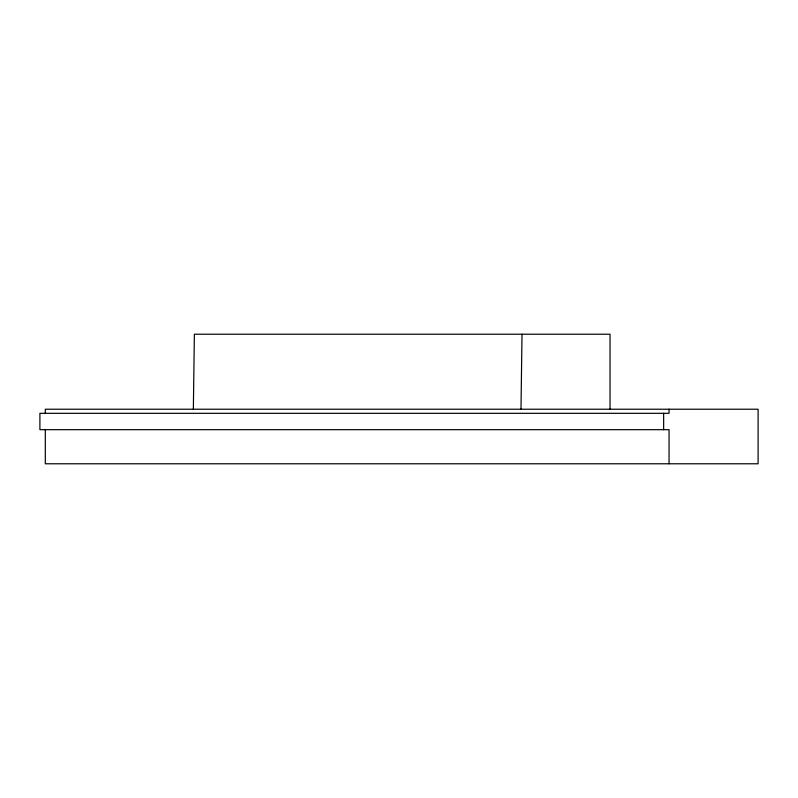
<?xml version="1.0" encoding="UTF-8"?>
<svg xmlns="http://www.w3.org/2000/svg" width="798" height="798" viewBox="0 0 798 798"><rect width="100%" height="100%" fill="white"/><g stroke="black" fill="none" stroke-linecap="round" stroke-linejoin="round"><path stroke-width="1.2" d="M193.355 409.224L194.373 334.222L610.041 334.222L610.041 409.224M520.994 409.224L522.012 334.222M669.053 409.224L669.053 413.314L39.9 413.314L39.9 429.683L669.053 429.683L669.053 463.778M663.647 413.314L663.647 429.683M45.306 413.314L45.306 409.224L758.1 409.224L758.1 463.778L45.306 463.778L45.306 429.683"/></g></svg>
